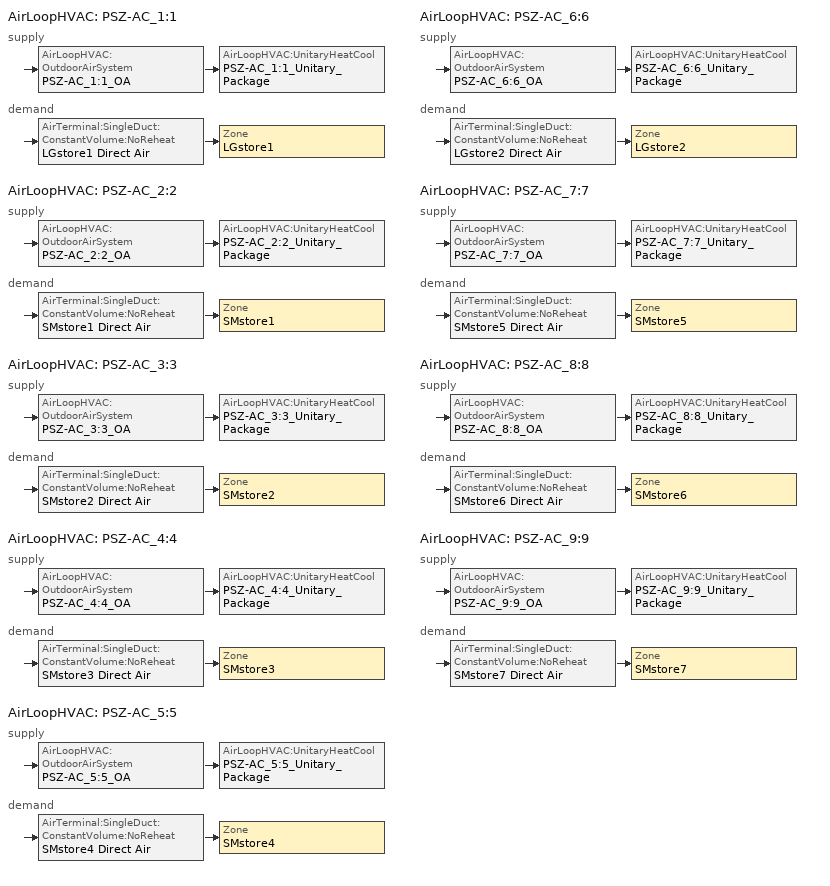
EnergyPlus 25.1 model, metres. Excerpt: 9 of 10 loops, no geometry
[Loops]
AirLoopHVAC 'PSZ-AC_1:1'
 supply: AirLoopHVAC:OutdoorAirSystem 'PSZ-AC_1:1_OA' > AirLoopHVAC:UnitaryHeatCool 'PSZ-AC_1:1_Unitary_Package'
 demand: AirTerminal:SingleDuct:ConstantVolume:NoReheat 'LGstore1 Direct Air' > Zone 'LGstore1'
AirLoopHVAC 'PSZ-AC_2:2'
 supply: AirLoopHVAC:OutdoorAirSystem 'PSZ-AC_2:2_OA' > AirLoopHVAC:UnitaryHeatCool 'PSZ-AC_2:2_Unitary_Package'
 demand: AirTerminal:SingleDuct:ConstantVolume:NoReheat 'SMstore1 Direct Air' > Zone 'SMstore1'
AirLoopHVAC 'PSZ-AC_3:3'
 supply: AirLoopHVAC:OutdoorAirSystem 'PSZ-AC_3:3_OA' > AirLoopHVAC:UnitaryHeatCool 'PSZ-AC_3:3_Unitary_Package'
 demand: AirTerminal:SingleDuct:ConstantVolume:NoReheat 'SMstore2 Direct Air' > Zone 'SMstore2'
AirLoopHVAC 'PSZ-AC_4:4'
 supply: AirLoopHVAC:OutdoorAirSystem 'PSZ-AC_4:4_OA' > AirLoopHVAC:UnitaryHeatCool 'PSZ-AC_4:4_Unitary_Package'
 demand: AirTerminal:SingleDuct:ConstantVolume:NoReheat 'SMstore3 Direct Air' > Zone 'SMstore3'
AirLoopHVAC 'PSZ-AC_5:5'
 supply: AirLoopHVAC:OutdoorAirSystem 'PSZ-AC_5:5_OA' > AirLoopHVAC:UnitaryHeatCool 'PSZ-AC_5:5_Unitary_Package'
 demand: AirTerminal:SingleDuct:ConstantVolume:NoReheat 'SMstore4 Direct Air' > Zone 'SMstore4'
AirLoopHVAC 'PSZ-AC_6:6'
 supply: AirLoopHVAC:OutdoorAirSystem 'PSZ-AC_6:6_OA' > AirLoopHVAC:UnitaryHeatCool 'PSZ-AC_6:6_Unitary_Package'
 demand: AirTerminal:SingleDuct:ConstantVolume:NoReheat 'LGstore2 Direct Air' > Zone 'LGstore2'
AirLoopHVAC 'PSZ-AC_7:7'
 supply: AirLoopHVAC:OutdoorAirSystem 'PSZ-AC_7:7_OA' > AirLoopHVAC:UnitaryHeatCool 'PSZ-AC_7:7_Unitary_Package'
 demand: AirTerminal:SingleDuct:ConstantVolume:NoReheat 'SMstore5 Direct Air' > Zone 'SMstore5'
AirLoopHVAC 'PSZ-AC_8:8'
 supply: AirLoopHVAC:OutdoorAirSystem 'PSZ-AC_8:8_OA' > AirLoopHVAC:UnitaryHeatCool 'PSZ-AC_8:8_Unitary_Package'
 demand: AirTerminal:SingleDuct:ConstantVolume:NoReheat 'SMstore6 Direct Air' > Zone 'SMstore6'
AirLoopHVAC 'PSZ-AC_9:9'
 supply: AirLoopHVAC:OutdoorAirSystem 'PSZ-AC_9:9_OA' > AirLoopHVAC:UnitaryHeatCool 'PSZ-AC_9:9_Unitary_Package'
 demand: AirTerminal:SingleDuct:ConstantVolume:NoReheat 'SMstore7 Direct Air' > Zone 'SMstore7'
[AirLoopHVAC] Design supply air flow rate=Autosize
PSZ-AC_1:1; PSZ-AC_2:2; PSZ-AC_3:3; PSZ-AC_4:4; PSZ-AC_5:5; PSZ-AC_6:6; PSZ-AC_7:7; PSZ-AC_8:8; PSZ-AC_9:9
[AirLoopHVAC:UnitaryHeatCool] Availability schedule=ALWAYS_ON; Cooling supply air flow rate=Autosize; Dehumidification control type=None; Fan placement=BlowThrough; Heating supply air flow rate=Autosize; Maximum supply air temperature=Autosize; No load supply air flow rate=Autosize
Name | Controlling zone or thermostat location | Cooling coil | Heating coil | Supply fan
PSZ-AC_1:1_Unitary_Package | LGstore1 | PSZ-AC_1:1_Unitary_Package_CoolCoil | PSZ-AC_1:1_Unitary_Package_HeatCoil | PSZ-AC_1:1_Unitary_Package_fan
PSZ-AC_2:2_Unitary_Package | SMstore1 | PSZ-AC_2:2_Unitary_Package_CoolCoil | PSZ-AC_2:2_Unitary_Package_HeatCoil | PSZ-AC_2:2_Unitary_Package_fan
PSZ-AC_3:3_Unitary_Package | SMstore2 | PSZ-AC_3:3_Unitary_Package_CoolCoil | PSZ-AC_3:3_Unitary_Package_HeatCoil | PSZ-AC_3:3_Unitary_Package_fan
PSZ-AC_4:4_Unitary_Package | SMstore3 | PSZ-AC_4:4_Unitary_Package_CoolCoil | PSZ-AC_4:4_Unitary_Package_HeatCoil | PSZ-AC_4:4_Unitary_Package_fan
PSZ-AC_5:5_Unitary_Package | SMstore4 | PSZ-AC_5:5_Unitary_Package_CoolCoil | PSZ-AC_5:5_Unitary_Package_HeatCoil | PSZ-AC_5:5_Unitary_Package_fan
PSZ-AC_6:6_Unitary_Package | LGstore2 | PSZ-AC_6:6_Unitary_Package_CoolCoil | PSZ-AC_6:6_Unitary_Package_HeatCoil | PSZ-AC_6:6_Unitary_Package_fan
PSZ-AC_7:7_Unitary_Package | SMstore5 | PSZ-AC_7:7_Unitary_Package_CoolCoil | PSZ-AC_7:7_Unitary_Package_HeatCoil | PSZ-AC_7:7_Unitary_Package_fan
PSZ-AC_8:8_Unitary_Package | SMstore6 | PSZ-AC_8:8_Unitary_Package_CoolCoil | PSZ-AC_8:8_Unitary_Package_HeatCoil | PSZ-AC_8:8_Unitary_Package_fan
PSZ-AC_9:9_Unitary_Package | SMstore7 | PSZ-AC_9:9_Unitary_Package_CoolCoil | PSZ-AC_9:9_Unitary_Package_HeatCoil | PSZ-AC_9:9_Unitary_Package_fan
[AirTerminal:SingleDuct:ConstantVolume:NoReheat] Availability schedule=ALWAYS_ON; Maximum air flow rate=Autosize
LGstore1 Direct Air; LGstore2 Direct Air; SMstore1 Direct Air; SMstore2 Direct Air; SMstore3 Direct Air; SMstore4 Direct Air; SMstore5 Direct Air; SMstore6 Direct Air; SMstore7 Direct Air
[Coil:Cooling:DX:SingleSpeed] 2023 rated evaporator fan power per volume flow rate=934.4; Availability schedule=ALWAYS_ON; Gross rated sensible heat ratio=Autosize; Gross rated total cooling capacity=Autosize; Rated air flow rate=Autosize
Name | Energy input ratio function of flow fraction curve | Energy input ratio function of temperature curve | Gross rated cooling cop | Part load fraction correlation curve | Total cooling capacity function of flow fraction curve | Total cooling capacity function of temperature curve
PSZ-AC_1:1_Unitary_Package_CoolCoil | PSZ-AC_1:1_Unitary_PackagecoolEIRFFF | PSZ-AC_1:1_Unitary_PackagecoolEIRFT | 2.96014 | PSZ-AC_1:1_Unitary_PackagecoolPLR | PSZ-AC_1:1_Unitary_PackagecoolFFF | PSZ-AC_1:1_Unitary_PackagecoolCapFT
PSZ-AC_2:2_Unitary_Package_CoolCoil | PSZ-AC_2:2_Unitary_PackagecoolEIRFFF | PSZ-AC_2:2_Unitary_PackagecoolEIRFT | 3.04924 | PSZ-AC_2:2_Unitary_PackagecoolPLR | PSZ-AC_2:2_Unitary_PackagecoolFFF | PSZ-AC_2:2_Unitary_PackagecoolCapFT
PSZ-AC_3:3_Unitary_Package_CoolCoil | PSZ-AC_3:3_Unitary_PackagecoolEIRFFF | PSZ-AC_3:3_Unitary_PackagecoolEIRFT | 3.04924 | PSZ-AC_3:3_Unitary_PackagecoolPLR | PSZ-AC_3:3_Unitary_PackagecoolFFF | PSZ-AC_3:3_Unitary_PackagecoolCapFT
PSZ-AC_4:4_Unitary_Package_CoolCoil | PSZ-AC_4:4_Unitary_PackagecoolEIRFFF | PSZ-AC_4:4_Unitary_PackagecoolEIRFT | 3.04924 | PSZ-AC_4:4_Unitary_PackagecoolPLR | PSZ-AC_4:4_Unitary_PackagecoolFFF | PSZ-AC_4:4_Unitary_PackagecoolCapFT
PSZ-AC_5:5_Unitary_Package_CoolCoil | PSZ-AC_5:5_Unitary_PackagecoolEIRFFF | PSZ-AC_5:5_Unitary_PackagecoolEIRFT | 3.04924 | PSZ-AC_5:5_Unitary_PackagecoolPLR | PSZ-AC_5:5_Unitary_PackagecoolFFF | PSZ-AC_5:5_Unitary_PackagecoolCapFT
PSZ-AC_6:6_Unitary_Package_CoolCoil | PSZ-AC_6:6_Unitary_PackagecoolEIRFFF | PSZ-AC_6:6_Unitary_PackagecoolEIRFT | 2.96014 | PSZ-AC_6:6_Unitary_PackagecoolPLR | PSZ-AC_6:6_Unitary_PackagecoolFFF | PSZ-AC_6:6_Unitary_PackagecoolCapFT
PSZ-AC_7:7_Unitary_Package_CoolCoil | PSZ-AC_7:7_Unitary_PackagecoolEIRFFF | PSZ-AC_7:7_Unitary_PackagecoolEIRFT | 3.04924 | PSZ-AC_7:7_Unitary_PackagecoolPLR | PSZ-AC_7:7_Unitary_PackagecoolFFF | PSZ-AC_7:7_Unitary_PackagecoolCapFT
PSZ-AC_8:8_Unitary_Package_CoolCoil | PSZ-AC_8:8_Unitary_PackagecoolEIRFFF | PSZ-AC_8:8_Unitary_PackagecoolEIRFT | 3.04924 | PSZ-AC_8:8_Unitary_PackagecoolPLR | PSZ-AC_8:8_Unitary_PackagecoolFFF | PSZ-AC_8:8_Unitary_PackagecoolCapFT
PSZ-AC_9:9_Unitary_Package_CoolCoil | PSZ-AC_9:9_Unitary_PackagecoolEIRFFF | PSZ-AC_9:9_Unitary_PackagecoolEIRFT | 3.04924 | PSZ-AC_9:9_Unitary_PackagecoolPLR | PSZ-AC_9:9_Unitary_PackagecoolFFF | PSZ-AC_9:9_Unitary_PackagecoolCapFT
[Coil:Heating:Fuel] Availability schedule=ALWAYS_ON; Burner efficiency=0.8; Fuel type=NaturalGas; Nominal capacity=Autosize
PSZ-AC_1:1_Unitary_Package_HeatCoil; PSZ-AC_2:2_Unitary_Package_HeatCoil; PSZ-AC_3:3_Unitary_Package_HeatCoil; PSZ-AC_4:4_Unitary_Package_HeatCoil; PSZ-AC_5:5_Unitary_Package_HeatCoil; PSZ-AC_6:6_Unitary_Package_HeatCoil; PSZ-AC_7:7_Unitary_Package_HeatCoil; PSZ-AC_8:8_Unitary_Package_HeatCoil; PSZ-AC_9:9_Unitary_Package_HeatCoil
[ComponentCost:LineItem]
Name | Cost per each | Item | Line item type | Quantity | Cost per unit of output capacity
ElectricEquipment:LGstore1:MiscPlug | 1 | LGstore1 | General | 1.4981
ElectricEquipment:LGstore2:MiscPlug | 1 | LGstore2 | General | 1.4981
ElectricEquipment:SMstore1:MiscPlug | 1 | SMstore1 | General | 0.749
ElectricEquipment:SMstore2:MiscPlug | 1 | SMstore2 | General | 0.749
ElectricEquipment:SMstore3:MiscPlug | 1 | SMstore3 | General | 0.749
ElectricEquipment:SMstore4:MiscPlug | 1 | SMstore4 | General | 0.749
ElectricEquipment:SMstore5:MiscPlug | 1 | SMstore5 | General | 0.749
ElectricEquipment:SMstore6:MiscPlug | 1 | SMstore6 | General | 0.749
ElectricEquipment:SMstore7:MiscPlug | 1 | SMstore7 | General | 0.749
Infiltration:LGstore1 | 1 | LGstore1 | General | 0.1905
Infiltration:LGstore2 | 1 | LGstore2 | General | 0.1554
Infiltration:SMstore1 | 1 | SMstore1 | General | 0.0777
Infiltration:SMstore2 | 1 | SMstore2 | General | 0.0777
Infiltration:SMstore3 | 1 | SMstore3 | General | 0.0777
Infiltration:SMstore4 | 1 | SMstore4 | General | 0.0777
Infiltration:SMstore5 | 1 | SMstore5 | General | 0.0777
Infiltration:SMstore6 | 1 | SMstore6 | General | 0.0777
Infiltration:SMstore7 | 1 | SMstore7 | General | 0.0777
LIGHTING EQUIP:LGstore1 |  | LGstore1 | Lights |  | 1
LIGHTING EQUIP:LGstore2 |  | LGstore2 | Lights |  | 1
LIGHTING EQUIP:SMstore1 |  | SMstore1 | Lights |  | 1
LIGHTING EQUIP:SMstore2 |  | SMstore2 | Lights |  | 1
LIGHTING EQUIP:SMstore3 |  | SMstore3 | Lights |  | 1
LIGHTING EQUIP:SMstore4 |  | SMstore4 | Lights |  | 1
LIGHTING EQUIP:SMstore5 |  | SMstore5 | Lights |  | 1
LIGHTING EQUIP:SMstore6 |  | SMstore6 | Lights |  | 1
LIGHTING EQUIP:SMstore7 |  | SMstore7 | Lights |  | 1
People:LGstore1 | 1 | LGstore1 | General | 56.2644
People:LGstore2 | 1 | LGstore2 | General | 56.2644
People:SMstore1 | 1 | SMstore1 | General | 28.1322
People:SMstore2 | 1 | SMstore2 | General | 28.1322
People:SMstore3 | 1 | SMstore3 | General | 28.1322
People:SMstore4 | 1 | SMstore4 | General | 28.1322
People:SMstore5 | 1 | SMstore5 | General | 28.1322
People:SMstore6 | 1 | SMstore6 | General | 28.1322
People:SMstore7 | 1 | SMstore7 | General | 28.1322
[Controller:OutdoorAir] Economizer control action type=ModulateFlow; Economizer control type=DifferentialDryBulb; Economizer maximum limit dry bulb temperature=28; Economizer maximum limit enthalpy=64000; Economizer minimum limit dry bulb temperature=0; Lockout type=NoLockout; Maximum outdoor air flow rate=Autosize; Minimum limit type=FixedMinimum; Minimum outdoor air flow rate=Autosize; Minimum outdoor air schedule=MinOA_Sched
PSZ-AC_1:1_OA_Controller; PSZ-AC_2:2_OA_Controller; PSZ-AC_3:3_OA_Controller; PSZ-AC_4:4_OA_Controller; PSZ-AC_5:5_OA_Controller; PSZ-AC_6:6_OA_Controller; PSZ-AC_7:7_OA_Controller; PSZ-AC_8:8_OA_Controller; PSZ-AC_9:9_OA_Controller
[DesignSpecification:OutdoorAir] Outdoor air flow per zone floor area=0; Outdoor air method=Flow/Zone
Name | Outdoor air flow per zone
SZ DSOA LGstore1; SZ DSOA LGstore2 | 0.5226
SZ DSOA SMstore1; SZ DSOA SMstore2; SZ DSOA SMstore3; SZ DSOA SMstore4; SZ DSOA SMstore5; SZ DSOA SMstore6; SZ DSOA SMstore7 | 0.2613
[Fan:OnOff] Availability schedule=HVACOperationSchd; End use subcategory=Unitary Fans; Fan total efficiency=0.254; Maximum flow rate=Autosize; Motor efficiency=0.9; Motor in airstream fraction=1; Pressure rise=330
PSZ-AC_1:1_Unitary_Package_fan; PSZ-AC_2:2_Unitary_Package_fan; PSZ-AC_3:3_Unitary_Package_fan; PSZ-AC_4:4_Unitary_Package_fan; PSZ-AC_5:5_Unitary_Package_fan; PSZ-AC_6:6_Unitary_Package_fan; PSZ-AC_7:7_Unitary_Package_fan; PSZ-AC_8:8_Unitary_Package_fan; PSZ-AC_9:9_Unitary_Package_fan
[SetpointManager:MixedAir] Control variable=Temperature
Name | Setpoint node or nodelist
PSZ-AC_1:1_OAMixed Air Temp Manager | PSZ-AC_1:1_OA-PSZ-AC_1:1_Unitary_PackageNode
PSZ-AC_2:2_OAMixed Air Temp Manager | PSZ-AC_2:2_OA-PSZ-AC_2:2_Unitary_PackageNode
PSZ-AC_3:3_OAMixed Air Temp Manager | PSZ-AC_3:3_OA-PSZ-AC_3:3_Unitary_PackageNode
PSZ-AC_4:4_OAMixed Air Temp Manager | PSZ-AC_4:4_OA-PSZ-AC_4:4_Unitary_PackageNode
PSZ-AC_5:5_OAMixed Air Temp Manager | PSZ-AC_5:5_OA-PSZ-AC_5:5_Unitary_PackageNode
PSZ-AC_6:6_OAMixed Air Temp Manager | PSZ-AC_6:6_OA-PSZ-AC_6:6_Unitary_PackageNode
PSZ-AC_7:7_OAMixed Air Temp Manager | PSZ-AC_7:7_OA-PSZ-AC_7:7_Unitary_PackageNode
PSZ-AC_8:8_OAMixed Air Temp Manager | PSZ-AC_8:8_OA-PSZ-AC_8:8_Unitary_PackageNode
PSZ-AC_9:9_OAMixed Air Temp Manager | PSZ-AC_9:9_OA-PSZ-AC_9:9_Unitary_PackageNode
[SetpointManager:SingleZone:Reheat] Control variable=Temperature; Maximum supply air temperature=50; Minimum supply air temperature=10
Name | Control zone | Setpoint node or nodelist
SupAirTemp MngrLGstore1 | LGstore1 | PSZ-AC_1:1 Supply Equipment Outlet Node
SupAirTemp MngrLGstore2 | LGstore2 | PSZ-AC_6:6 Supply Equipment Outlet Node
SupAirTemp MngrSMstore1 | SMstore1 | PSZ-AC_2:2 Supply Equipment Outlet Node
SupAirTemp MngrSMstore2 | SMstore2 | PSZ-AC_3:3 Supply Equipment Outlet Node
SupAirTemp MngrSMstore3 | SMstore3 | PSZ-AC_4:4 Supply Equipment Outlet Node
SupAirTemp MngrSMstore4 | SMstore4 | PSZ-AC_5:5 Supply Equipment Outlet Node
SupAirTemp MngrSMstore5 | SMstore5 | PSZ-AC_7:7 Supply Equipment Outlet Node
SupAirTemp MngrSMstore6 | SMstore6 | PSZ-AC_8:8 Supply Equipment Outlet Node
SupAirTemp MngrSMstore7 | SMstore7 | PSZ-AC_9:9 Supply Equipment Outlet Node
[Sizing:System] 100 outdoor air in cooling=No; 100 outdoor air in heating=No; Central cooling capacity control method=VAV; Central cooling design supply air humidity ratio=0.0085; Central cooling design supply air temperature=12.8; Central heating design supply air humidity ratio=0.008; Central heating design supply air temperature=40; Central heating maximum system air flow ratio=1; Cooling design capacity=Autosize; Cooling design capacity method=CoolingDesignCapacity; Cooling supply air flow rate=0; Cooling supply air flow rate method=DesignDay; Design outdoor air flow rate=Autosize; Heating design capacity=Autosize; Heating design capacity method=HeatingDesignCapacity; Heating supply air flow rate=0; Heating supply air flow rate method=DesignDay; Precool design humidity ratio=0.008; Precool design temperature=12.8; Preheat design humidity ratio=0.008; Preheat design temperature=7; Type of load to size on=Sensible; Type of zone sum to use=NonCoincident; Zone maximum outdoor air fraction=1
PSZ-AC_1:1; PSZ-AC_2:2; PSZ-AC_3:3; PSZ-AC_4:4; PSZ-AC_5:5; PSZ-AC_6:6; PSZ-AC_7:7; PSZ-AC_8:8; PSZ-AC_9:9
[Sizing:Zone] Account for dedicated outdoor air system=No; Cooling design air flow method=DesignDayWithLimit; Cooling minimum air flow=0; Cooling minimum air flow fraction=0; Dedicated outdoor air high setpoint temperature for design=Autosize; Dedicated outdoor air low setpoint temperature for design=Autosize; Dedicated outdoor air system control strategy=NeutralSupplyAir; Heating design air flow method=DesignDay; Heating design air flow rate=0; Zone cooling design supply air humidity ratio=0.0085; Zone cooling design supply air temperature=14; Zone cooling design supply air temperature input method=SupplyAirTemperature; Zone cooling sizing factor=0; Zone heating design supply air humidity ratio=0.008; Zone heating design supply air temperature=40; Zone heating design supply air temperature input method=SupplyAirTemperature; Zone heating sizing factor=0
Name | Design specification outdoor air object
LGstore1 | SZ DSOA LGstore1
SMstore1 | SZ DSOA SMstore1
SMstore2 | SZ DSOA SMstore2
SMstore3 | SZ DSOA SMstore3
SMstore4 | SZ DSOA SMstore4
LGstore2 | SZ DSOA LGstore2
SMstore5 | SZ DSOA SMstore5
SMstore6 | SZ DSOA SMstore6
SMstore7 | SZ DSOA SMstore7
[ThermostatSetpoint:DualSetpoint] Cooling setpoint temperature schedule=ClgSetP_Sch; Heating setpoint temperature schedule=HtgSetP_Sch
LGstore1 DualSPSched; LGstore2 DualSPSched; SMstore1 DualSPSched; SMstore2 DualSPSched; SMstore3 DualSPSched; SMstore4 DualSPSched; SMstore5 DualSPSched; SMstore6 DualSPSched; SMstore7 DualSPSched
[ZoneControl:Thermostat] Control type schedule=Dual Zone Control Type Sched
Name | Zone or zonelist | Control 1
LGstore1 Thermostat | LGstore1 | LGstore1 DualSPSched
LGstore2 Thermostat | LGstore2 | LGstore2 DualSPSched
SMstore1 Thermostat | SMstore1 | SMstore1 DualSPSched
SMstore2 Thermostat | SMstore2 | SMstore2 DualSPSched
SMstore3 Thermostat | SMstore3 | SMstore3 DualSPSched
SMstore4 Thermostat | SMstore4 | SMstore4 DualSPSched
SMstore5 Thermostat | SMstore5 | SMstore5 DualSPSched
SMstore6 Thermostat | SMstore6 | SMstore6 DualSPSched
SMstore7 Thermostat | SMstore7 | SMstore7 DualSPSched
[Zone equipment]
LGstore1: LGstore1 Direct Air
LGstore2: LGstore2 Direct Air
SMstore1: SMstore1 Direct Air
SMstore2: SMstore2 Direct Air
SMstore3: SMstore3 Direct Air
SMstore4: SMstore4 Direct Air
SMstore5: SMstore5 Direct Air
SMstore6: SMstore6 Direct Air
SMstore7: SMstore7 Direct Air
[Curve:Biquadratic] Input unit type for x=Temperature; Input unit type for y=Temperature; Maximum value of x=23.88889; Maximum value of y=46.11111; Minimum value of x=12.77778; Minimum value of y=18; Output unit type=Dimensionless
Name | Coefficient1 constant | Coefficient2 x | Coefficient3 x 2 | Coefficient4 y | Coefficient5 y 2 | Coefficient6 x y
PSZ-AC_1:1_Unitary_PackagecoolCapFT; PSZ-AC_2:2_Unitary_PackagecoolCapFT; PSZ-AC_3:3_Unitary_PackagecoolCapFT; PSZ-AC_4:4_Unitary_PackagecoolCapFT; PSZ-AC_5:5_Unitary_PackagecoolCapFT; PSZ-AC_6:6_Unitary_PackagecoolCapFT; PSZ-AC_7:7_Unitary_PackagecoolCapFT; PSZ-AC_8:8_Unitary_PackagecoolCapFT; PSZ-AC_9:9_Unitary_PackagecoolCapFT | 0.766956 | 0.0107756 | -4.14703e-05 | 0.00134961 | -0.000261144 | 0.000457488
PSZ-AC_1:1_Unitary_PackagecoolEIRFT; PSZ-AC_2:2_Unitary_PackagecoolEIRFT; PSZ-AC_3:3_Unitary_PackagecoolEIRFT; PSZ-AC_4:4_Unitary_PackagecoolEIRFT; PSZ-AC_5:5_Unitary_PackagecoolEIRFT; PSZ-AC_6:6_Unitary_PackagecoolEIRFT; PSZ-AC_7:7_Unitary_PackagecoolEIRFT; PSZ-AC_8:8_Unitary_PackagecoolEIRFT; PSZ-AC_9:9_Unitary_PackagecoolEIRFT | 0.297145 | 0.0430933 | -0.000748766 | 0.00597727 | 0.000482112 | -0.000956448
[Curve:Quadratic]
Name | Maximum value of x | Minimum value of x | Coefficient1 constant | Coefficient2 x | Coefficient3 x 2
PSZ-AC_1:1_Unitary_PackagecoolEIRFFF; PSZ-AC_2:2_Unitary_PackagecoolEIRFFF; PSZ-AC_3:3_Unitary_PackagecoolEIRFFF; PSZ-AC_4:4_Unitary_PackagecoolEIRFFF; PSZ-AC_5:5_Unitary_PackagecoolEIRFFF; PSZ-AC_6:6_Unitary_PackagecoolEIRFFF; PSZ-AC_7:7_Unitary_PackagecoolEIRFFF; PSZ-AC_8:8_Unitary_PackagecoolEIRFFF; PSZ-AC_9:9_Unitary_PackagecoolEIRFFF | 1.5 | 0.5 | 1.156 | -0.1816 | 0.0256
PSZ-AC_1:1_Unitary_PackagecoolFFF; PSZ-AC_2:2_Unitary_PackagecoolFFF; PSZ-AC_3:3_Unitary_PackagecoolFFF; PSZ-AC_4:4_Unitary_PackagecoolFFF; PSZ-AC_5:5_Unitary_PackagecoolFFF; PSZ-AC_6:6_Unitary_PackagecoolFFF; PSZ-AC_7:7_Unitary_PackagecoolFFF; PSZ-AC_8:8_Unitary_PackagecoolFFF; PSZ-AC_9:9_Unitary_PackagecoolFFF | 1.5 | 0.5 | 0.8 | 0.2 | 0
PSZ-AC_1:1_Unitary_PackagecoolPLR; PSZ-AC_2:2_Unitary_PackagecoolPLR; PSZ-AC_3:3_Unitary_PackagecoolPLR; PSZ-AC_4:4_Unitary_PackagecoolPLR; PSZ-AC_5:5_Unitary_PackagecoolPLR; PSZ-AC_6:6_Unitary_PackagecoolPLR; PSZ-AC_7:7_Unitary_PackagecoolPLR; PSZ-AC_8:8_Unitary_PackagecoolPLR; PSZ-AC_9:9_Unitary_PackagecoolPLR | 1 | 0 | 0.75 | 0.25 | 0
[Schedule:Compact]
ALWAYS_ON; MinOA_Sched: Through: 12/31, For: AllDays, Until: 24:00, 1
CLGSETP_SCH: Through: 12/31, For: Weekdays SummerDesignDay, Until: 06:00, 30, Until: 21:00, 24, Until: 24:00, 30, For: Saturday, Until: 06:00, 30, Until: 22:00, 24, Until: 24:00, 30, For WinterDesignDay, Until: 24:00, 30, For: Sunday Holidays AllOtherDays, Until: 8:00, 30, Until: 19:00, 24, Until: 24:00, 30
Dual Zone Control Type Sched: Through: 12/31, For: AllDays, Until: 24:00, 4
HTGSETP_SCH: Through: 12/31, For: Weekdays, Until: 06:00, 15.6, Until: 21:00, 21, Until: 24:00, 15.6, For SummerDesignDay, Until: 24:00, 15.6, For WinterDesignDay, Until: 24:00, 21, For: Saturday, Until: 06:00, 15.6, Until: 22:00, 21, Until: 24:00, 15.6, For: Sunday Holidays AllOtherDays, Until:  8:00, 15.6, Until: 19:00, 21, Until: 24:00, 15.6
HVACOperationSchd: Through: 12/31, For: Weekdays SummerDesignDay, Until: 06:00, 0, Until: 21:00, 1, Until: 24:00, 0, For: Saturday WinterDesignDay, Until: 06:00, 0, Until: 22:00, 1, Until: 24:00, 0, For: Sunday Holidays AllOtherDays, Until: 08:00, 0, Until: 19:00, 1, Until: 24:00, 0
